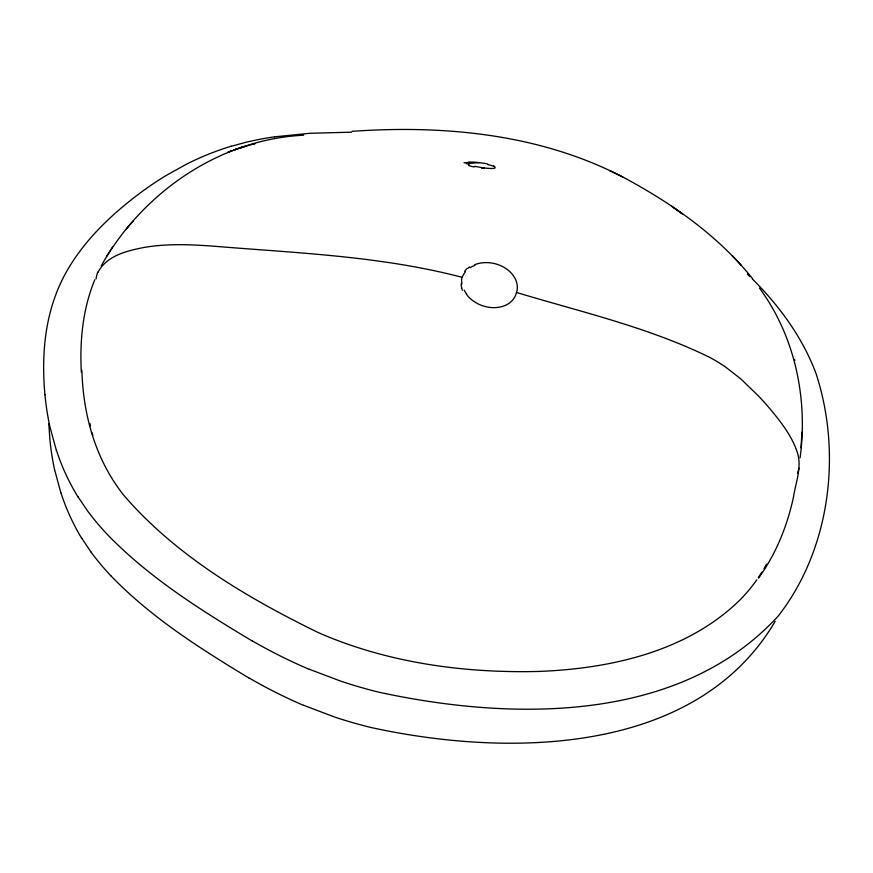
<?xml version="1.0" encoding="UTF-8"?>
<svg xmlns="http://www.w3.org/2000/svg" width="873" height="873" viewBox="0 0 873 873"><rect width="100%" height="100%" fill="white"/><g stroke="black" fill="none" stroke-linecap="round" stroke-linejoin="round"><path stroke-width="1.31" d="M800.094 457.758C808.038 398.666 795.041 336.4 759.434 288.035M801.021 447.729L801.938 432.233M94.851 279.622C82.739 308.824 79.629 340.983 81.342 372.324M98.016 272.3C106.67 255.571 127.076 250.78 144.078 247.452A188.47 104.564 21 0 1 165.826 245.051C186.211 243.949 206.606 245.597 226.915 247.255C305.725 253.41 385.277 257.164 462.112 277.319M101.17 265.927C142.048 192.988 218.937 139.44 303.651 135.195M775.159 621.325C695.77 756.542 505.696 757.197 370.327 727.34A379.559 310.963 13.9 0 1 334.294 716.919L303.553 705.253M764.006 568.694L766.581 564.078M761.911 572.055L758.31 577.599M112.486 247.179L106.833 255.996M756.804 579.77L755.287 581.953A223.313 183.657 20.3 0 1 739.496 600.428C686.702 651.782 610.434 668.631 539.056 671.435C464.076 673.345 387.656 662.88 318.547 632.739C247.059 597.754 175.691 555.73 123.311 494.74A216.646 178.179 6.8 0 1 110.042 475.228C91.392 443.604 82.87 406.807 81.898 370.316M758.604 578.046C775.944 554.028 787.239 526.015 793.459 497.13C795.609 482.845 801.872 467.961 797.649 453.469C792.357 436.413 781.019 422.096 769.779 408.553A394.64 212.706 16.3 0 0 758.495 396.026L740.751 378.849L725.605 367.053A132.62 77.806 11.7 0 0 709.858 357.461C648.683 327.364 581.527 312.098 516.576 292.488A28.252 21.912 13.1 0 0 505.674 268.382A28.252 21.912 13.1 0 0 474.541 264.77M126.389 228.791L133.263 220.934M236.616 149.065L233.899 149.981L242.607 147.09L227.908 152.208L230.756 151.182M246.317 145.987L240.031 147.908L255.069 143.576L252.755 144.22M231.138 146.304L246.11 142.244A278.967 224.841 8.5 0 1 274.515 136.843M274.515 136.832L310.002 133.274L351.568 132.183M487.789 164.015C485.202 163.284 461.555 159.595 469.128 164.811M464 162.76L469.379 162.323M466.237 163.688L479.397 162.629M481.623 168.173C482.955 167.179 500.327 170.737 493.616 165.783M352.135 131.332C443.67 124.915 539.11 133.853 621.762 176.477L622.776 176.99C671.337 203.005 717.912 235.35 752.581 278.694M484.111 167.976L474.454 166.328M309.315 669.275L341.419 681.376A394.192 317.095 13.8 0 0 379.024 692.234C511.327 720.88 679.467 723.859 778.312 615.945C830.332 549.106 842.107 453.414 816.102 373.764A254.141 203.933 19.5 0 0 809.031 356.959C795.216 327.746 775.224 301.785 752.428 279.022M609.496 170.53L622.776 176.99M252.079 640.902C201.106 610.38 149.981 578.21 108.252 535.422A283.627 232.207 8 0 1 87.573 510.956L78.123 496.966M248.718 677.874C199.775 648.344 150.723 617.135 110.806 575.744M671.523 206.159L682.37 213.863L674.251 208.08M747.353 274.067L749.896 276.534M741.155 265.206L732.458 255.92M90.967 551.965L81.855 538.379M794.55 359.534L794.965 360.385M56.33 450.228L49.903 426.722A374.604 304.426 12.2 0 1 44.96 394.716M60.87 492.852L54.65 469.925M92.189 432.943L92.789 435.3M89.941 423.547L90.465 425.904M44.938 394.716C42.068 363.354 43.585 331.151 53.548 301.076A247.812 200.179 6.4 0 1 61.928 280.419A247.91 200.321 6.4 0 1 73.081 260.94C90.617 234.357 114.276 212.412 139.615 193.38A380.683 314.586 12 0 1 165.761 175.702L186.211 164.353A272.289 218.85 8.6 0 1 231.094 146.238M48.812 423.765L49.826 438.672A360.582 298.326 12.2 0 0 54.617 469.925M309.26 669.384A446.681 353.216 14.5 0 1 252.133 640.826M78.024 497.01A278.301 228.41 7.9 0 1 56.418 450.206M303.498 705.351A430.334 346.756 14.5 0 1 248.772 677.797M110.827 575.733A272.911 227.417 7.7 0 1 90.945 551.976M81.756 538.412A267.771 223.652 7.5 0 1 60.946 492.83M461.97 283.998A28.165 21.847 15.6 0 1 461.948 277.287M462.243 277.352A28.165 21.268 3.2 0 1 465.484 271.721M461.642 287.566A28.263 21.912 6.1 0 1 461.162 283.998M462.45 290.262A27.849 20.068 24.1 0 1 461.522 287.49M466.717 294.157A27.532 18.169 32.1 0 1 464.25 290.142M516.456 292.455A28.252 21.847 20.3 0 1 494.98 307.645A28.252 21.847 20.3 0 1 466.313 294.179M470.121 267.64A27.51 22.251 25.9 0 1 474.945 265.49M467.721 268.48A27.838 23.342 35.1 0 1 469.532 266.963M464.698 271.317A28.274 22.611 17.1 0 1 466.891 268.622M798.915 468.212A79.65 45.472 9.7 0 1 797.442 473.155M96.085 278.891A89.963 50.94 23.1 0 1 97.743 272.18M487.647 164.561A25.131 15.398 9.7 0 1 493.332 166.176M474.225 166.994A26.812 15.496 7.9 0 1 468.615 165.444"/></g></svg>
